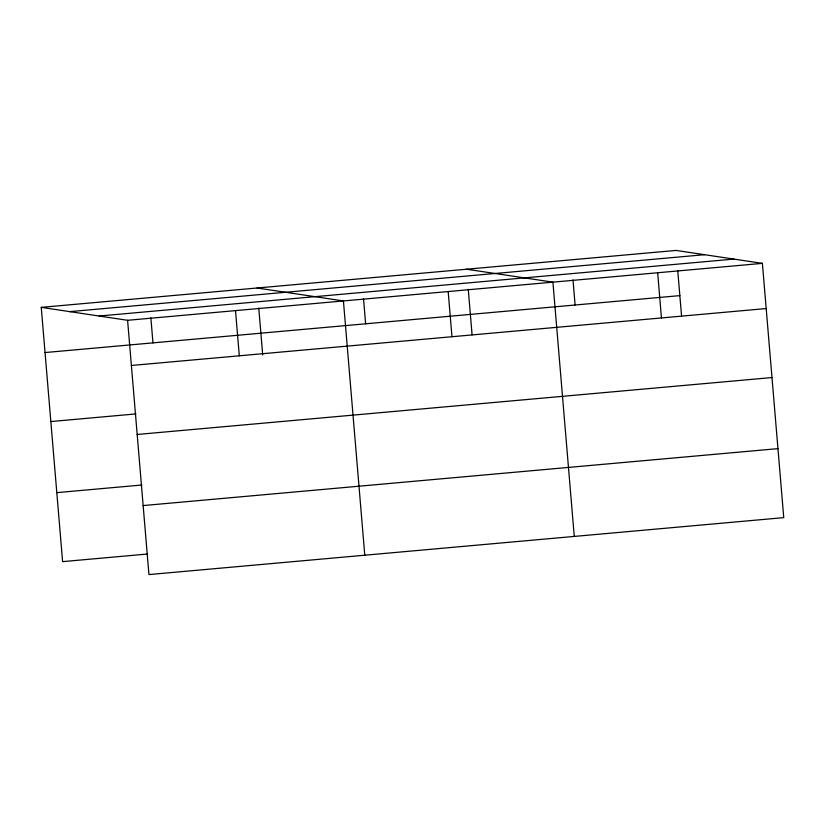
<?xml version="1.0" encoding="UTF-8"?>
<svg xmlns="http://www.w3.org/2000/svg" width="825" height="825" viewBox="0 0 825 825"><rect width="100%" height="100%" fill="white"/><g stroke="black" fill="none" stroke-linecap="round" stroke-linejoin="round"><path stroke-width="1.24" d="M41.25 307.364L676.057 250.429L762.393 263.361L783.75 517.636L148.943 574.571L127.597 320.296L41.25 307.364L62.607 561.639L147.665 554.008M69.743 311.633L704.55 254.698M99.103 316.027L733.899 259.091M127.597 320.296L762.393 263.361M45.045 352.553L679.852 295.618M131.392 365.475L766.188 308.55M50.841 421.554L135.898 413.923M137.187 434.476L771.983 377.551M56.812 492.638L141.869 485.007M143.148 505.57L777.954 448.635M466.568 269.218L552.915 282.15L574.262 536.425M257.08 288.007L343.427 300.939L364.784 555.215M677.738 270.507L681.563 316.058M657.659 272.755L661.454 317.945M572.993 279.902L575.107 305.013M468.26 289.297L472.075 334.847M448.171 291.545L451.966 336.724M363.516 298.691L365.619 323.802M258.772 308.086L262.701 354.915M235.507 310.613L239.302 355.802M150.851 317.769L152.965 342.87"/></g></svg>
